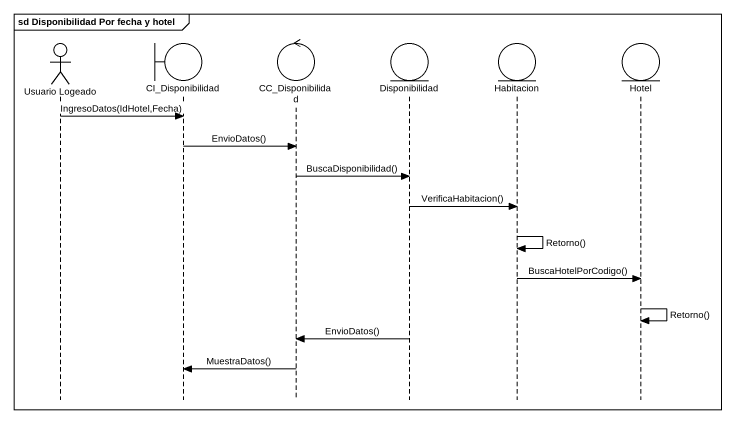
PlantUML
@startuml
mainframe sd Disponibilidad Por fecha y hotel
hide footbox
actor "Usuario Logeado" as Usuario_Logeado
boundary CI_Disponibilidad
control CC_Disponibilidad
entity Disponibilidad
entity Habitacion
entity Hotel

Usuario_Logeado -> CI_Disponibilidad : IngresoDatos(IdHotel,Fecha)
CI_Disponibilidad -> CC_Disponibilidad : EnvioDatos()
CC_Disponibilidad -> Disponibilidad : BuscaDisponibilidad()
Disponibilidad -> Habitacion : VerificaHabitacion()
Habitacion -> Habitacion : Retorno()
Habitacion -> Hotel : BuscaHotelPorCodigo()
Hotel -> Hotel : Retorno()
Disponibilidad -> CC_Disponibilidad : EnvioDatos()
CC_Disponibilidad -> CI_Disponibilidad : MuestraDatos()
@enduml
